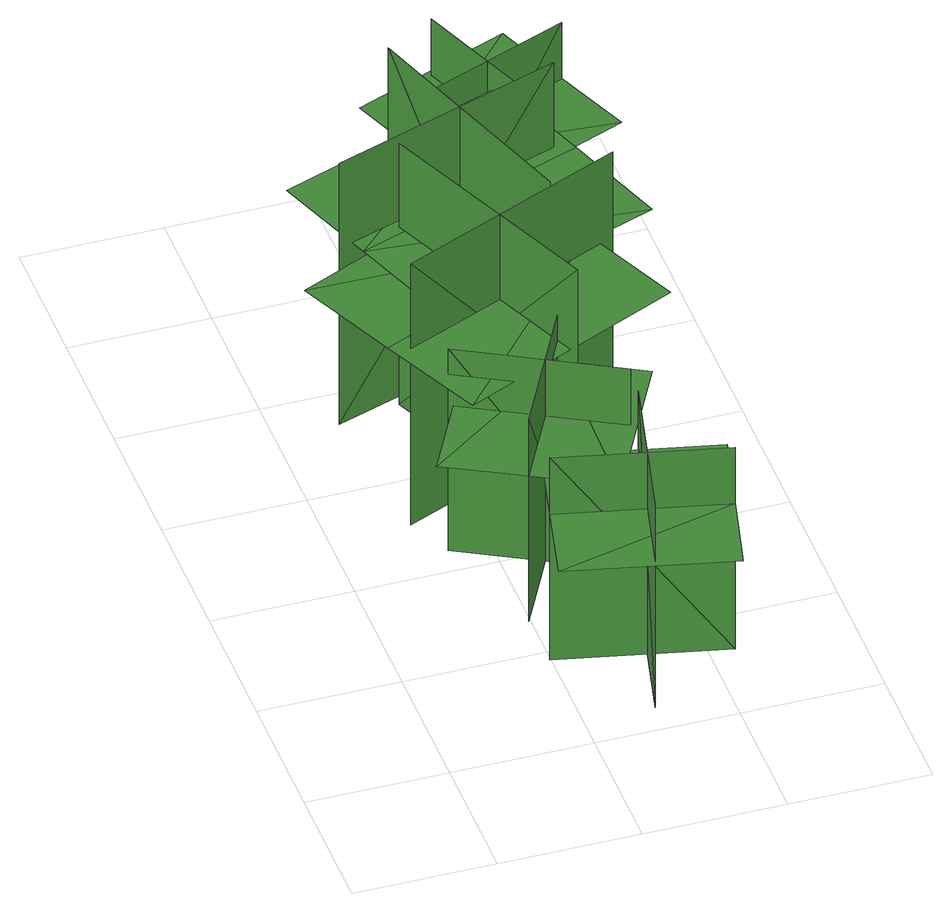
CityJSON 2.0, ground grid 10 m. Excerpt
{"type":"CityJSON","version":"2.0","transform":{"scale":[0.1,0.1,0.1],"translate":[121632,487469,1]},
"CityObjects":{
"tree1":{"type":"SolitaryVegetationObject","geometry":[{"type":"MultiSurface","lod":"1","boundaries":[[[0,1,2]],[[0,2,3]],[[4,5,6]],[[4,6,7]],[[8,9,10]],[[8,10,11]],[[8,11,12]],[[8,12,13]]]}]},
"tree2":{"type":"SolitaryVegetationObject","geometry":[{"type":"MultiSurface","lod":"1","boundaries":[[[14,15,16]],[[14,16,17]],[[18,19,20]],[[18,20,21]],[[22,23,24]],[[22,24,25]],[[22,25,26]],[[22,26,27]]]}]},
"tree3":{"type":"SolitaryVegetationObject","geometry":[{"type":"MultiSurface","lod":"1","boundaries":[[[28,29,30]],[[28,30,31]],[[32,33,34]],[[32,34,35]],[[36,37,38]],[[36,38,39]],[[36,39,40]],[[36,40,41]]]}]},
"tree4":{"type":"SolitaryVegetationObject","geometry":[{"type":"MultiSurface","lod":"1","boundaries":[[[42,43,44]],[[42,44,45]],[[46,47,48]],[[46,48,49]],[[50,51,52]],[[50,52,53]],[[50,53,54]],[[50,54,55]]]}]},
"tree5":{"type":"SolitaryVegetationObject","geometry":[{"type":"MultiSurface","lod":"1","boundaries":[[[56,57,58]],[[56,58,59]],[[60,61,62]],[[60,62,63]],[[64,65,66]],[[64,66,67]],[[64,67,68]],[[64,68,69]]]}]}
},
"vertices":[
[149,23,4],[176,141,4],[176,141,173],[149,23,173],[218,65,4],[99,92,4],[99,92,173],[218,65,173],[218,65,126],[232,125,126],[113,152,126],[99,92,126],[86,33,126],[204,6,126],
[178,163,5],[71,220,5],[71,220,174],[178,163,174],[155,241,5],[98,133,5],[98,133,174],[155,241,174],[155,241,127],[101,269,127],[44,161,127],[98,133,127],[152,104,127],[209,212,127],
[218,323,5],[56,253,5],[56,253,224],[218,323,224],[88,375,5],[158,213,5],[158,213,224],[88,375,224],[203,330,153],[169,405,153],[9,332,153],[42,258,153],[76,184,153],[236,256,153],
[44,366,6],[210,423,6],[210,423,225],[44,366,225],[169,305,6],[112,471,6],[112,471,225],[169,305,225],[58,358,154],[86,281,154],[251,341,154],[224,418,154],[196,494,154],[30,434,154],
[167,549,7],[212,436,7],[212,436,176],[167,549,176],[134,474,7],[247,519,7],[247,519,176],[134,474,176],[134,474,129],[157,418,129],[270,463,129],[247,519,129],[225,576,129],[112,531,129]
]}
